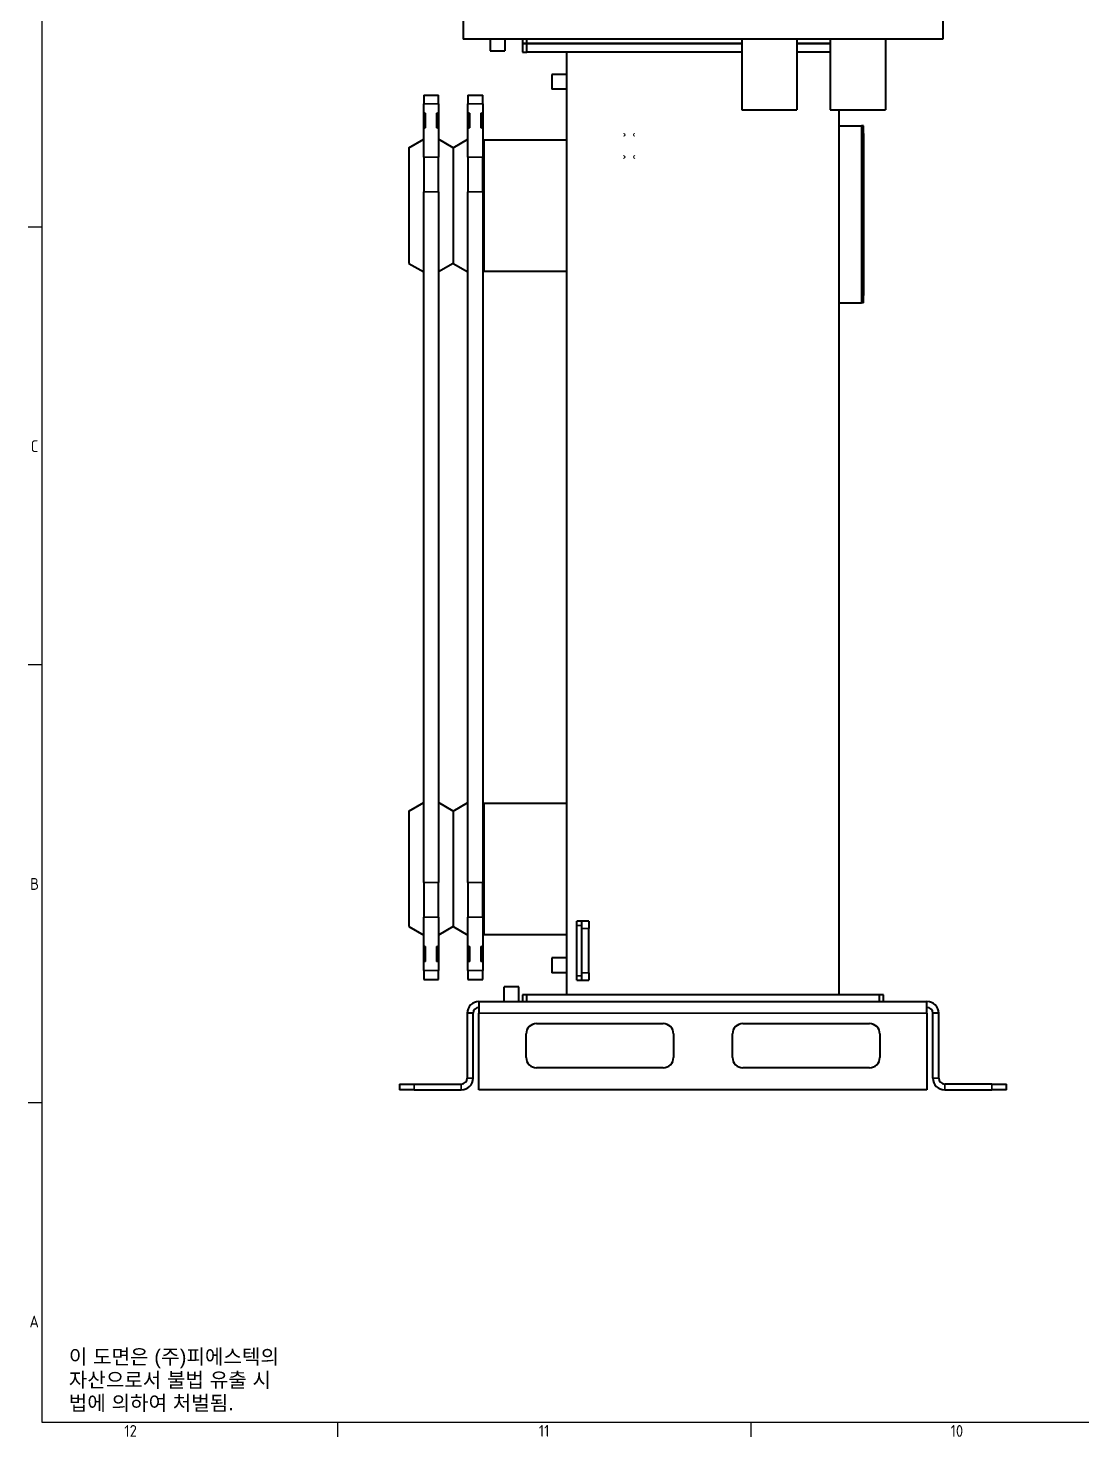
# Model space of a CAD drawing. Header units: millimetres. Extents: x 0 to 3364, y 0 to 2376.
# Drawn here: x 70 to 785, y 70 to 1026 of the extents above; entities that cross this region are included whole.
import ezdxf

# ---------------------------------------------------------------- set-up
doc = ezdxf.new("R2010")
doc.units = ezdxf.units.MM
doc.header["$LTSCALE"] = 4
doc.layers.get('0').update_dxf_attribs({"color": 3, "lineweight": 25, "true_color": 0x00ff00})
for name, color, linetype, lineweight, true_color in [('가려진 것(ISO)', 2, 'Continuous', 18, 0xffff00), ('가시적인 것(ISO)', 3, 'Continuous', 40, 0x00ff00), ('가시적인 좁은 것(ISO)', 3, 'Continuous', 35, 0x00ff00), ('기호(ISO)', 5, 'Continuous', 25, 0x0000ff)]:
    doc.layers.add(name, color=color, linetype=linetype, lineweight=lineweight, true_color=true_color)
doc.layers.add('경계(ISO)', color=7, linetype='Continuous', lineweight=25)
doc.styles.add('문자 텍스트_PSTEK_POSCO', font='isocp.shx')

# ---------------------------------------------------------------- blocks, each defined once
blk = doc.blocks.new('경계 Default Border')
at = {"layer": '경계(ISO)'}
for p, q in [((20, 222.75), (17.6, 222.75)), ((20, 148.5), (17.6, 148.5)), ((20, 74.25), (17.6, 74.25)), ((70.08, 20), (70.08, 17.6)), ((140.17, 20), (140.17, 17.6))]:
    blk.add_line(p, q, dxfattribs=at)
at = {"layer": '경계(ISO)', "flags": 128}
blk.add_lwpolyline([(20, 20), (20, 574), (821, 574), (821, 20), (20, 20)], dxfattribs=at)
at = {"layer": '경계(ISO)', "color": 2, "true_color": 0xffff00, "char_height": 2, "attachment_point": 7, "style": '문자 텍스트_PSTEK_POSCO'}
for s, insert in [('C', (18.03, 184.61)), ('B', (17.92, 110.36)), ('A', (17.81, 36.12)), ('12', (33.92, 17.58)), ('11', (104.23, 17.6)), ('10', (174.09, 17.58))]:
    blk.add_mtext(s, dxfattribs=dict(at, insert=insert))

msp = doc.modelspace()

# ---------------------------------------------------------------- linework, layer by layer
at = {"layer": '가려진 것(ISO)'}
for centre, start, end in [((474.4746, 953.6488), 270, 90), ((482.1746, 953.6488), 90, 270), ((474.4746, 938.6488), 270, 90), ((482.1746, 938.6488), 90, 270)]:
    msp.add_arc(centre, 0.95, start, end, dxfattribs=at)
at = {"layer": '가시적인 것(ISO)'}
for p, q in [((365.6246, 1033.6988), (365.6246, 1018.6988)), ((691.0246, 1033.6988), (691.0246, 1018.6988)), ((691.0246, 1018.6988), (365.6246, 1018.6988)), ((383.8246, 1018.6988), (383.8246, 1010.6988)), ((393.8246, 1018.6988), (393.8246, 1010.6988)), ((405.8246, 1018.6988), (405.8246, 1015.6988)), ((408.8246, 1015.6988), (405.8246, 1015.6988)), ((405.8246, 1015.6988), (405.8246, 1009.6988)), ((405.8246, 1015.6988), (408.8246, 1015.6988)), ((408.8246, 1015.6988), (408.8246, 1018.6988)), ((408.8246, 1009.6988), (408.8246, 1015.6988)), ((408.8246, 1015.6988), (554.5746, 1015.6988)), ((554.5746, 1015.6988), (408.8246, 1015.6988)), ((554.5746, 1018.6988), (554.5746, 970.6988)), ((592.0746, 1018.6988), (592.0746, 970.6988)), ((592.0746, 1015.6988), (614.5746, 1015.6988)), ((614.5746, 1015.6988), (592.0746, 1015.6988)), ((614.5746, 1018.6988), (614.5746, 970.6988)), ((652.0746, 1018.6988), (652.0746, 970.6988)), ((383.8246, 1010.6988), (393.8246, 1010.6988)), ((405.8246, 1009.6988), (408.8246, 1009.6988)), ((554.5746, 1009.6988), (408.8246, 1009.6988)), ((435.8246, 370.1988), (435.8246, 1009.6988)), ((614.5746, 1009.6988), (592.0746, 1009.6988)), ((425.8246, 994.6988), (425.8246, 984.6988)), ((435.8246, 994.6988), (425.8246, 994.6988)), ((435.8246, 984.6988), (425.8246, 984.6988)), ((338.8246, 980.6988), (338.8246, 974.668)), ((338.8246, 980.6988), (348.8246, 980.6988)), ((348.8246, 974.668), (348.8246, 980.6988)), ((368.8246, 980.6988), (368.8246, 974.668)), ((368.8246, 980.6988), (378.8246, 980.6988)), ((378.8246, 974.668), (378.8246, 980.6988)), ((338.8246, 968.918), (338.8246, 974.668)), ((338.8246, 968.918), (339.8246, 968.4843)), ((338.8246, 957.9989), (338.8246, 968.918)), ((339.8246, 968.4843), (339.8246, 958.4327)), ((347.8246, 968.4843), (348.8246, 968.918)), ((347.8246, 958.4327), (347.8246, 968.4843)), ((348.8246, 974.668), (348.8246, 968.918)), ((348.8246, 968.918), (348.8246, 957.9989)), ((368.8246, 968.918), (368.8246, 974.668)), ((368.8246, 968.918), (369.8246, 968.4843)), ((368.8246, 957.9989), (368.8246, 968.918)), ((369.8246, 968.4843), (369.8246, 958.4327)), ((377.8246, 968.4843), (378.8246, 968.918)), ((377.8246, 958.4327), (377.8246, 968.4843)), ((378.8246, 974.668), (378.8246, 968.918)), ((378.8246, 968.918), (378.8246, 957.9989)), ((554.5746, 970.6988), (592.0746, 970.6988)), ((614.5746, 970.6988), (652.0746, 970.6988)), ((620.8246, 370.1988), (620.8246, 970.6988)), ((339.8246, 958.4327), (338.8246, 957.9989)), ((338.8246, 938.5081), (338.8246, 957.9989)), ((348.8246, 957.9989), (347.8246, 958.4327)), ((348.8246, 957.9989), (348.8246, 938.5081)), ((369.8246, 958.4327), (368.8246, 957.9989)), ((368.8246, 938.5081), (368.8246, 957.9989)), ((378.8246, 957.9989), (377.8246, 958.4327)), ((378.8246, 957.9989), (378.8246, 938.5081)), ((620.8246, 959.6988), (635.8246, 959.6988)), ((635.8246, 959.6988), (635.8246, 839.6988)), ((637.3246, 959.6988), (635.8246, 959.6988)), ((637.3246, 839.6988), (637.3246, 959.6988)), ((328.8246, 944.9253), (338.8246, 950.6988)), ((358.8246, 944.9253), (348.8246, 950.6988)), ((358.8246, 944.9253), (368.8246, 950.6988)), ((379.604, 950.2488), (378.8246, 950.6988)), ((379.604, 950.2488), (379.604, 861.1488)), ((379.604, 950.2488), (435.8246, 950.2488)), ((637.3246, 954.6988), (637.3346, 954.6988)), ((637.3246, 949.6988), (637.3346, 949.6988)), ((637.3346, 954.6988), (637.3346, 949.6988)), ((637.3346, 949.6988), (637.3346, 849.6988)), ((328.8246, 944.9253), (328.8246, 866.4723)), ((338.8246, 938.5081), (338.8246, 915.0158)), ((348.8246, 915.0158), (348.8246, 938.5081)), ((358.8246, 944.9253), (358.8246, 866.4723)), ((368.8246, 938.5081), (368.8246, 915.0158)), ((378.8246, 915.0158), (378.8246, 938.5081)), ((338.8246, 446.3817), (338.8246, 915.0158)), ((348.8246, 915.0158), (348.8246, 446.3817)), ((368.8246, 446.3817), (368.8246, 915.0158)), ((378.8246, 915.0158), (378.8246, 446.3817)), ((328.8246, 866.4723), (338.8246, 860.6988)), ((358.8246, 866.4723), (348.8246, 860.6988)), ((358.8246, 866.4723), (368.8246, 860.6988)), ((379.604, 861.1488), (378.8246, 860.6988)), ((379.604, 861.1488), (435.8246, 861.1488)), ((637.3246, 849.6988), (637.3346, 849.6988)), ((637.3246, 844.6988), (637.3346, 844.6988)), ((637.3346, 849.6988), (637.3346, 844.6988)), ((620.8246, 839.6988), (635.8246, 839.6988)), ((637.3246, 839.6988), (635.8246, 839.6988)), ((328.8246, 494.9253), (338.8246, 500.6988)), ((358.8246, 494.9253), (348.8246, 500.6988)), ((358.8246, 494.9253), (368.8246, 500.6988)), ((379.604, 500.2488), (378.8246, 500.6988)), ((379.604, 500.2488), (379.604, 411.1488)), ((379.604, 500.2488), (435.8246, 500.2488)), ((328.8246, 494.9253), (328.8246, 416.4723)), ((358.8246, 494.9253), (358.8246, 416.4723)), ((338.8246, 446.3817), (338.8246, 422.8894)), ((348.8246, 422.8894), (348.8246, 446.3817)), ((368.8246, 446.3817), (368.8246, 422.8894)), ((378.8246, 422.8894), (378.8246, 446.3817)), ((338.8246, 403.3986), (338.8246, 422.8894)), ((348.8246, 422.8894), (348.8246, 403.3986)), ((368.8246, 403.3986), (368.8246, 422.8894)), ((378.8246, 422.8894), (378.8246, 403.3986)), ((328.8246, 416.4723), (338.8246, 410.6988)), ((358.8246, 416.4723), (348.8246, 410.6988)), ((358.8246, 416.4723), (368.8246, 410.6988)), ((379.604, 411.1488), (378.8246, 410.6988)), ((379.604, 411.1488), (435.8246, 411.1488)), ((442.8246, 417.1988), (442.8246, 420.1988)), ((445.8246, 420.1988), (442.8246, 420.1988)), ((442.8246, 383.1988), (442.8246, 417.1988)), ((450.8246, 420.1988), (445.8246, 420.1988)), ((445.8246, 420.1988), (445.8246, 417.1988)), ((445.8246, 417.1988), (445.8246, 383.1988)), ((445.8246, 415.1988), (445.8246, 385.1988)), ((450.8246, 420.1988), (450.8246, 415.1988)), ((450.8246, 385.1988), (450.8246, 415.1988)), ((338.8246, 392.4795), (338.8246, 403.3986)), ((338.8246, 403.3986), (339.8246, 402.9649)), ((339.8246, 402.9649), (339.8246, 392.9133)), ((347.8246, 402.9649), (348.8246, 403.3986)), ((347.8246, 392.9133), (347.8246, 402.9649)), ((348.8246, 403.3986), (348.8246, 392.4795)), ((368.8246, 392.4795), (368.8246, 403.3986)), ((368.8246, 403.3986), (369.8246, 402.9649)), ((369.8246, 402.9649), (369.8246, 392.9133)), ((377.8246, 402.9649), (378.8246, 403.3986)), ((377.8246, 392.9133), (377.8246, 402.9649)), ((378.8246, 403.3986), (378.8246, 392.4795)), ((339.8246, 392.9133), (338.8246, 392.4795)), ((338.8246, 386.7295), (338.8246, 392.4795)), ((348.8246, 392.4795), (347.8246, 392.9133)), ((348.8246, 392.4795), (348.8246, 386.7295)), ((369.8246, 392.9133), (368.8246, 392.4795)), ((368.8246, 386.7295), (368.8246, 392.4795)), ((378.8246, 392.4795), (377.8246, 392.9133)), ((378.8246, 392.4795), (378.8246, 386.7295)), ((425.8246, 395.1988), (425.8246, 385.1988)), ((435.8246, 395.1988), (425.8246, 395.1988)), ((338.8246, 386.7295), (338.8246, 380.6988)), ((348.8246, 380.6988), (348.8246, 386.7295)), ((368.8246, 386.7295), (368.8246, 380.6988)), ((378.8246, 380.6988), (378.8246, 386.7295)), ((435.8246, 385.1988), (425.8246, 385.1988)), ((442.8246, 380.1988), (442.8246, 383.1988)), ((445.8246, 383.1988), (445.8246, 380.1988)), ((450.8246, 385.1988), (450.8246, 380.1988)), ((338.8246, 380.6988), (348.8246, 380.6988)), ((368.8246, 380.6988), (378.8246, 380.6988)), ((403.3246, 375.6988), (393.3246, 375.6988)), ((393.3246, 365.6988), (393.3246, 375.6988)), ((403.3246, 365.6988), (403.3246, 375.6988)), ((442.8246, 380.1988), (445.8246, 380.1988)), ((445.8246, 380.1988), (450.8246, 380.1988)), ((376.3246, 365.6988), (680.3246, 365.6988)), ((376.3246, 365.6988), (376.3246, 357.6988)), ((408.8246, 370.1988), (405.8246, 370.1988)), ((405.8246, 370.1988), (405.8246, 365.6988)), ((408.8246, 365.6988), (408.8246, 370.1988)), ((647.8246, 370.1988), (408.8246, 370.1988)), ((650.8246, 370.1988), (647.8246, 370.1988)), ((647.8246, 370.1988), (647.8246, 365.6988)), ((650.8246, 365.6988), (650.8246, 370.1988)), ((680.3246, 357.6988), (680.3246, 365.6988)), ((372.3246, 357.6988), (368.3246, 357.6988)), ((368.3246, 357.6988), (368.3246, 313.6988)), ((372.3246, 313.6988), (372.3246, 357.6988)), ((376.3246, 305.6988), (376.3246, 357.6988)), ((680.3246, 357.6988), (680.3246, 305.6988)), ((688.3246, 357.6988), (684.3246, 357.6988)), ((684.3246, 313.6988), (684.3246, 357.6988)), ((688.3246, 313.6988), (688.3246, 357.6988)), ((415.3246, 350.6988), (501.3246, 350.6988)), ((555.3246, 350.6988), (641.3246, 350.6988)), ((408.3246, 327.6988), (408.3246, 343.6988)), ((508.3246, 343.6988), (508.3246, 327.6988)), ((548.3246, 327.6988), (548.3246, 343.6988)), ((648.3246, 343.6988), (648.3246, 327.6988)), ((501.3246, 320.6988), (415.3246, 320.6988)), ((641.3246, 320.6988), (555.3246, 320.6988)), ((322.3246, 309.6988), (332.3246, 309.6988)), ((322.3246, 309.6988), (322.3246, 305.6988)), ((332.3246, 309.6988), (364.3246, 309.6988)), ((724.3246, 309.6988), (692.3246, 309.6988)), ((724.3246, 309.6988), (734.3246, 309.6988)), ((734.3246, 305.6988), (734.3246, 309.6988)), ((332.3246, 305.6988), (322.3246, 305.6988)), ((332.3246, 305.6988), (364.3246, 305.6988)), ((680.3246, 305.6988), (376.3246, 305.6988)), ((692.3246, 305.6988), (724.3246, 305.6988)), ((734.3246, 305.6988), (724.3246, 305.6988))]:
    msp.add_line(p, q, dxfattribs=at)
for centre, radius, start, end in [((376.3246, 357.6988), 8, 90, 180), ((680.3246, 357.6988), 8, 0, 90), ((376.3246, 357.6988), 4, 90, 180), ((680.3246, 357.6988), 4, 0, 90), ((415.3246, 343.6988), 7, 90, 180), ((501.3246, 343.6988), 7, 0, 90), ((555.3246, 343.6988), 7, 90, 180), ((641.3246, 343.6988), 7, 0, 90), ((415.3246, 327.6988), 7, 180, 270), ((501.3246, 327.6988), 7, 270, 0), ((555.3246, 327.6988), 7, 180, 270), ((641.3246, 327.6988), 7, 270, 0), ((364.3246, 313.6988), 8, 270, 0), ((364.3246, 313.6988), 4, 270, 0), ((692.3246, 313.6988), 8, 180, 270), ((692.3246, 313.6988), 4, 180, 270)]:
    msp.add_arc(centre, radius, start, end, dxfattribs=at)
at = {"layer": '가시적인 좁은 것(ISO)'}
for p, q in [((348.8246, 974.668), (338.8246, 974.668)), ((378.8246, 974.668), (368.8246, 974.668)), ((348.8246, 938.5081), (338.8246, 938.5081)), ((378.8246, 938.5081), (368.8246, 938.5081)), ((348.8246, 915.0158), (338.8246, 915.0158)), ((378.8246, 915.0158), (368.8246, 915.0158)), ((348.8246, 446.3817), (338.8246, 446.3817)), ((378.8246, 446.3817), (368.8246, 446.3817)), ((348.8246, 422.8894), (338.8246, 422.8894)), ((378.8246, 422.8894), (368.8246, 422.8894)), ((442.8246, 417.1988), (445.8246, 417.1988)), ((445.8246, 415.1988), (450.8246, 415.1988)), ((348.8246, 386.7295), (338.8246, 386.7295)), ((378.8246, 386.7295), (368.8246, 386.7295)), ((445.8246, 383.1988), (442.8246, 383.1988)), ((450.8246, 385.1988), (445.8246, 385.1988)), ((680.3246, 357.6988), (376.3246, 357.6988)), ((332.3246, 305.6988), (332.3246, 309.6988)), ((364.3246, 305.6988), (364.3246, 309.6988)), ((368.3246, 313.6988), (372.3246, 313.6988)), ((684.3246, 313.6988), (688.3246, 313.6988)), ((692.3246, 309.6988), (692.3246, 305.6988)), ((724.3246, 309.6988), (724.3246, 305.6988))]:
    msp.add_line(p, q, dxfattribs=at)

# ---------------------------------------------------------------- block references
at = {"xscale": 4, "yscale": 4, "zscale": 4}
msp.add_blockref('경계 Default Border', (0, 0), dxfattribs=at)

# ---------------------------------------------------------------- texts
at = {"layer": '기호(ISO)', "color": 2, "true_color": 0xffff00, "insert": (98.0081, 108.4226), "char_height": 10, "width": 157.224415, "attachment_point": 4, "line_spacing_factor": 0.944221, "style": '문자 텍스트_PSTEK_POSCO'}
msp.add_mtext('{\\fArial|b0|i0;\\H10.0000;이 도면은 (주)피에스텍의\\P자산으로서 불법 유출 시 \\P법에 의하여 처벌됨.}', dxfattribs=at)

doc.saveas('drawing.dxf')
